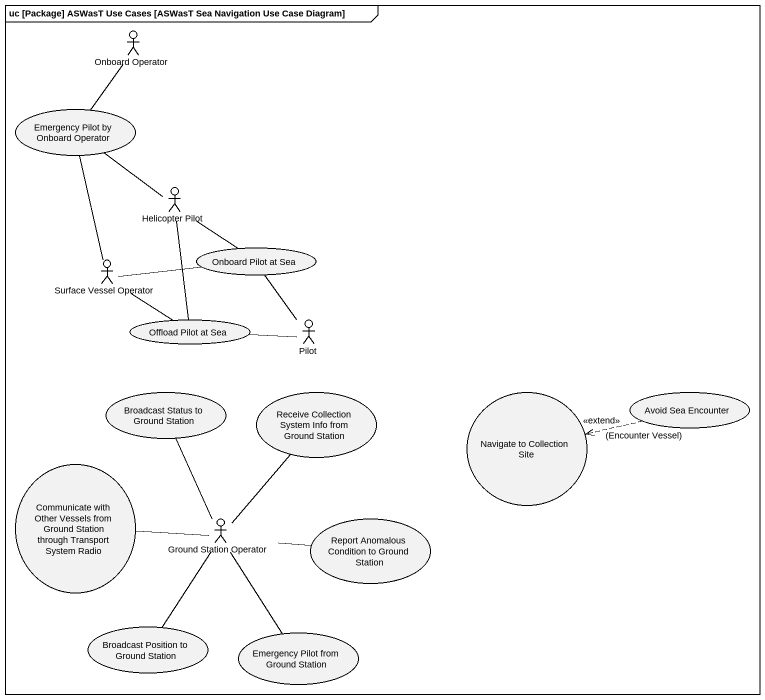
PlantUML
@startuml
mainframe uc [Package] ASWasT Use Cases [ASWasT Sea Navigation Use Case Diagram]
actor "Onboard Operator" as Onboard_Operator
usecase "Emergency Pilot by Onboard Operator" as Emergency_Pilot_by_Onboard
actor "Helicopter Pilot" as Helicopter_Pilot
actor "Surface Vessel Operator" as Surface_Vessel_Operator
usecase "Onboard Pilot at Sea" as Onboard_Pilot_at_Sea
usecase "Offload Pilot at Sea" as Offload_Pilot_at_Sea
actor Pilot
usecase "Broadcast Status to Ground Station" as Broadcast_Status_to_Ground
usecase "Receive Collection System Info from Ground Station" as Receive_Collection_System
usecase "Navigate to Collection Site" as Navigate_to_Collection_Site
usecase "Avoid Sea Encounter" as Avoid_Sea_Encounter
usecase "Communicate with Other Vessels from Ground Station through Transport System Radio" as Communicate_with_Other
actor "Ground Station Operator" as Ground_Station_Operator
usecase "Report Anomalous Condition to Ground Station" as Report_Anomalous_Condition
usecase "Broadcast Position to Ground Station" as Broadcast_Position_to
usecase "Emergency Pilot from Ground Station" as Emergency_Pilot_from_Ground
Onboard_Operator -- Emergency_Pilot_by_Onboard
Helicopter_Pilot -up- Emergency_Pilot_by_Onboard
Helicopter_Pilot -- Onboard_Pilot_at_Sea
Helicopter_Pilot -- Offload_Pilot_at_Sea
Surface_Vessel_Operator -up- Emergency_Pilot_by_Onboard
Surface_Vessel_Operator -right- Onboard_Pilot_at_Sea
Surface_Vessel_Operator -- Offload_Pilot_at_Sea
Pilot -up- Onboard_Pilot_at_Sea
Pilot -left- Offload_Pilot_at_Sea
Avoid_Sea_Encounter .left.> Navigate_to_Collection_Site : <<extend>>\n(Encounter Vessel)
Ground_Station_Operator -up- Broadcast_Status_to_Ground
Ground_Station_Operator -up- Receive_Collection_System
Ground_Station_Operator -left- Communicate_with_Other
Ground_Station_Operator -right- Report_Anomalous_Condition
Ground_Station_Operator -- Broadcast_Position_to
Ground_Station_Operator -- Emergency_Pilot_from_Ground
@enduml
